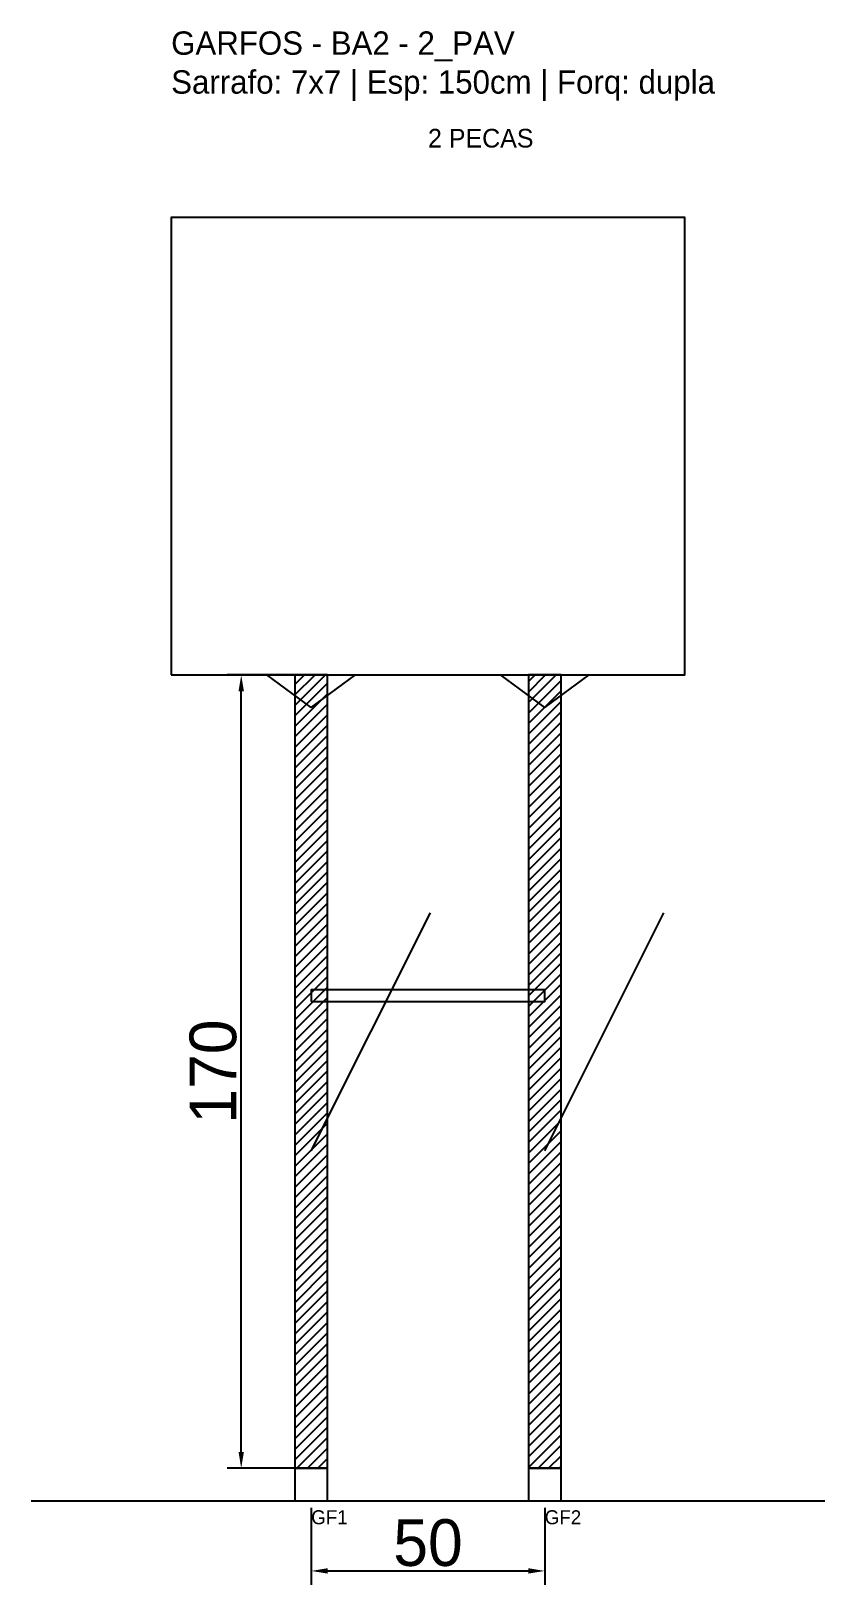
# Model space of a CAD drawing. Header units: metres. Extents: x -30 to 140, y -25 to 308.
import ezdxf

# ---------------------------------------------------------------- set-up
doc = ezdxf.new("R2010")
doc.units = ezdxf.units.M
for name, color, linetype in [('BARRA_ANCORAGEM', 1, 'Continuous'), ('COTA', 241, 'Continuous'), ('GARFOS OK', 3, 'Continuous'), ('NOME DA VIGA', 6, 'Continuous'), ('SARR_7x7', 40, 'Continuous'), ('TIRAS REESCORAMENTO', 252, 'Continuous'), ('VIGAS', 3, 'Continuous')]:
    doc.layers.add(name, color=color, linetype=linetype)
doc.dimstyles.new('EZ DXF', dxfattribs={"dimtxt": 10, "dimasz": 3.5, "dimexe": 3, "dimexo": 1.5, "dimgap": 1, "dimtad": 1, "dimdec": 1, "dimdsep": 46, "dimcen": 2.5, "dimazin": 3, "dimtfac": 1, "dimtmove": 0, "dimatfit": 3})

msp = doc.modelspace()

# ---------------------------------------------------------------- hatches: boundary and pattern name
at = {"layer": 'COTA'}
h = msp.add_hatch(dxfattribs=at)
h.set_pattern_fill('ANSI31', scale=0.5)
h.paths.add_polyline_path([(26.5, 0), (33.5, 0), (33.5, 170), (26.5, 170)])
h = msp.add_hatch(dxfattribs=at)
h.set_pattern_fill('ANSI31', scale=0.5)
h.paths.add_polyline_path([(76.5, 0), (83.5, 0), (83.5, 170), (76.5, 170)])

# ---------------------------------------------------------------- linework, layer by layer
at = {"layer": 'BARRA_ANCORAGEM'}
for p, q in [((30, 68), (55.5, 119)), ((80, 68), (105.5, 119))]:
    msp.add_line(p, q, dxfattribs=at)
at = {"layer": 'GARFOS OK'}
for p, q in [((30, 163), (20.5, 170)), ((20.5, 170), (39.5, 170)), ((30, 163), (39.5, 170)), ((80, 163), (70.5, 170)), ((70.5, 170), (89.5, 170)), ((80, 163), (89.5, 170))]:
    msp.add_line(p, q, dxfattribs=at)
at = {"layer": 'GARFOS OK', "linetype": 'CONTINUOUS'}
msp.add_line((-30, -7), (140, -7), dxfattribs=at)
at = {"layer": 'GARFOS OK'}
for points in [[(26.5, 0), (33.5, 0), (33.5, 170), (26.5, 170), (26.5, 0)], [(76.5, 0), (83.5, 0), (83.5, 170), (76.5, 170), (76.5, 0)]]:
    msp.add_lwpolyline(points, dxfattribs=at)
at = {"layer": 'SARR_7x7'}
for points in [[(26.5, -7), (33.5, -7), (33.5, 0), (26.5, 0), (26.5, -7)], [(76.5, -7), (83.5, -7), (83.5, 0), (76.5, 0), (76.5, -7)]]:
    msp.add_lwpolyline(points, dxfattribs=at)
at = {"layer": 'TIRAS REESCORAMENTO'}
msp.add_lwpolyline([(30, 100), (80, 100), (80, 102.5), (30, 102.5), (30, 100)], dxfattribs=at)
at = {"layer": 'VIGAS'}
msp.add_lwpolyline([(0, 170), (110, 170), (110, 268), (0, 268), (0, 170)], dxfattribs=at)

# ---------------------------------------------------------------- texts
at = {"layer": 'NOME DA VIGA'}
for s, height, p in [('2 PECAS', 4, (55, 283)), ('GF1', 3, (30, -12)), ('GF2', 3, (80, -12))]:
    msp.add_text(s, height=height, dxfattribs=at).set_placement(p)
at = {"layer": 'NOME DA VIGA', "insert": (0, 293), "char_height": 5, "attachment_point": 7}
msp.add_mtext('GARFOS - BA2 - 2_PAV\\PSarrafo: 7x7 | Esp: 150cm | Forq: dupla', dxfattribs=at)

# ---------------------------------------------------------------- dimensions: what is measured, and where the dimension line sits
at = {"layer": 'COTA'}
msp.add_linear_dim(base=(15, 0), p1=(30, 0), p2=(30, 170), angle=90, dimstyle='EZ DXF', dxfattribs=at).render()
msp.add_linear_dim(base=(30, -22), p1=(30, -7), p2=(80, -7), dimstyle='EZ DXF', dxfattribs=at).render()

doc.saveas('drawing.dxf')
